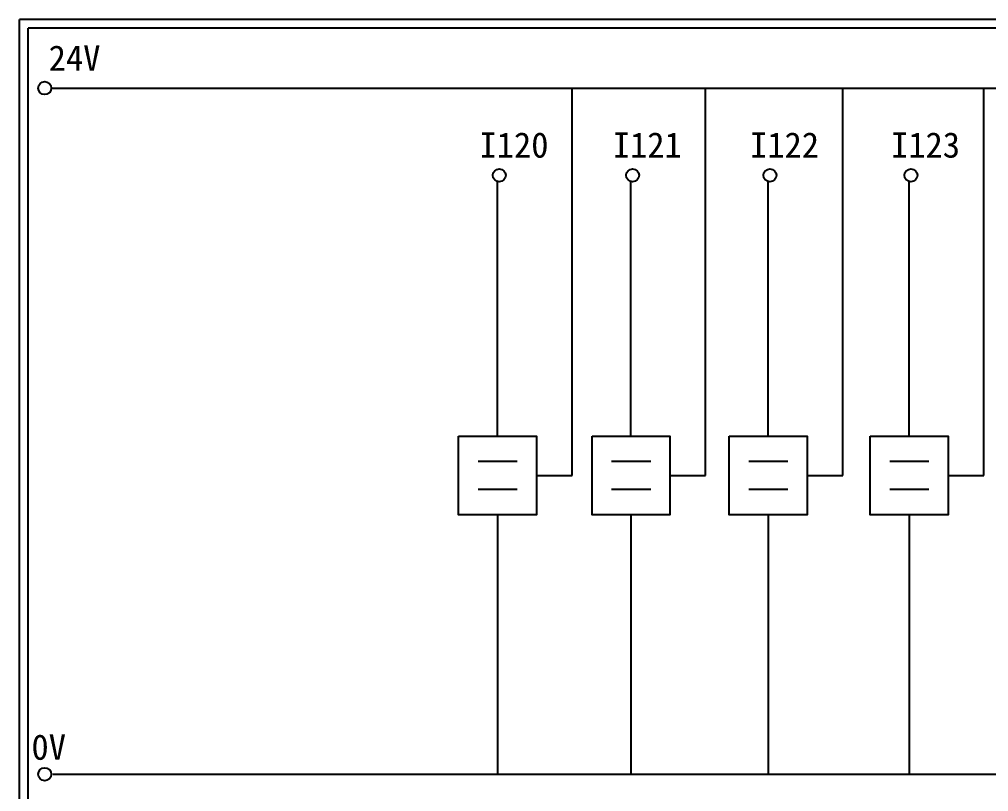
# Model space of a CAD drawing. Extents: x 275 to 562, y 265 to 469.
# Drawn here: x 274.9 to 412.4, y 359.4 to 468.9 of the extents above; entities that cross this region are included whole.
import ezdxf

# ---------------------------------------------------------------- set-up
doc = ezdxf.new("R2010")
doc.units = 0
doc.layers.get('0').update_dxf_attribs({"linetype": 'CONTINUOUS'})
doc.layers.add('圖框層', color=7, linetype='CONTINUOUS')
doc.layers.add('標尺寸層', color=3, linetype='CONTINUOUS')
doc.styles.add('STSL', font='kaiu.ttf')

msp = doc.modelspace()

# ---------------------------------------------------------------- linework, layer by layer
for p, q in [((353.31, 404.26), (353.31, 459.17)), ((372.22, 404.26), (372.22, 459.17)), ((391.7, 404.26), (391.7, 459.17)), ((411.7, 404.26), (411.7, 459.17)), ((342.73, 409.84), (342.73, 445.86)), ((361.64, 409.84), (361.64, 445.86)), ((381.12, 409.84), (381.12, 445.86)), ((401.12, 409.84), (401.12, 445.86)), ((348.24, 404.26), (353.31, 404.26)), ((367.16, 404.26), (372.22, 404.26)), ((386.63, 404.26), (391.7, 404.26)), ((406.63, 404.26), (411.7, 404.26)), ((342.73, 398.68), (342.73, 361.9)), ((361.64, 398.68), (361.64, 361.9)), ((381.12, 398.68), (381.12, 361.9)), ((401.12, 398.68), (401.12, 361.9))]:
    msp.add_line(p, q)
for points in [[(337.21, 409.84), (348.24, 409.84), (348.24, 398.68), (337.21, 398.68)], [(356.13, 409.84), (367.16, 409.84), (367.16, 398.68), (356.13, 398.68)], [(375.6, 409.84), (386.63, 409.84), (386.63, 398.68), (375.6, 398.68)], [(395.6, 409.84), (406.63, 409.84), (406.63, 398.68), (395.6, 398.68)]]:
    msp.add_lwpolyline(points, close=True)
at = {"layer": '圖框層', "color": 7}
for p, q in [((561.9, 468.91), (274.9, 468.91)), ((274.9, 264.95), (274.9, 468.91)), ((560.65, 467.66), (276.15, 467.66)), ((276.15, 266.2), (276.15, 467.66))]:
    msp.add_line(p, q, dxfattribs=at)
at = {"layer": '標尺寸層', "color": 7}
for p, q in [((279.42, 459.17), (557.02, 459.17)), ((339.97, 406.29), (345.53, 406.29)), ((358.88, 406.29), (364.45, 406.29)), ((378.36, 406.29), (383.92, 406.29)), ((398.36, 406.29), (403.92, 406.29)), ((339.97, 402.32), (345.53, 402.32)), ((358.88, 402.32), (364.45, 402.32)), ((378.36, 402.32), (383.92, 402.32)), ((398.36, 402.32), (403.92, 402.32)), ((279.63, 361.9), (557.5, 361.9))]:
    msp.add_line(p, q, dxfattribs=at)
for centre in [(278.5, 459.17), (342.97, 446.81), (361.89, 446.81), (381.36, 446.81), (401.36, 446.81), (278.5, 361.9)]:
    msp.add_circle(centre, 0.92, dxfattribs=at)

# ---------------------------------------------------------------- texts
at = {"layer": '圖框層', "color": 4, "style": 'STSL'}
for s, p in [('24V', (279.05, 461.63)), ('I120', (340.16, 449.31)), ('I121', (359.07, 449.31)), ('I122', (378.54, 449.31)), ('I123', (398.54, 449.31)), ('0V', (276.61, 363.95))]:
    msp.add_text(s, height=3.6, dxfattribs=at).set_placement(p)

doc.saveas('drawing.dxf')
